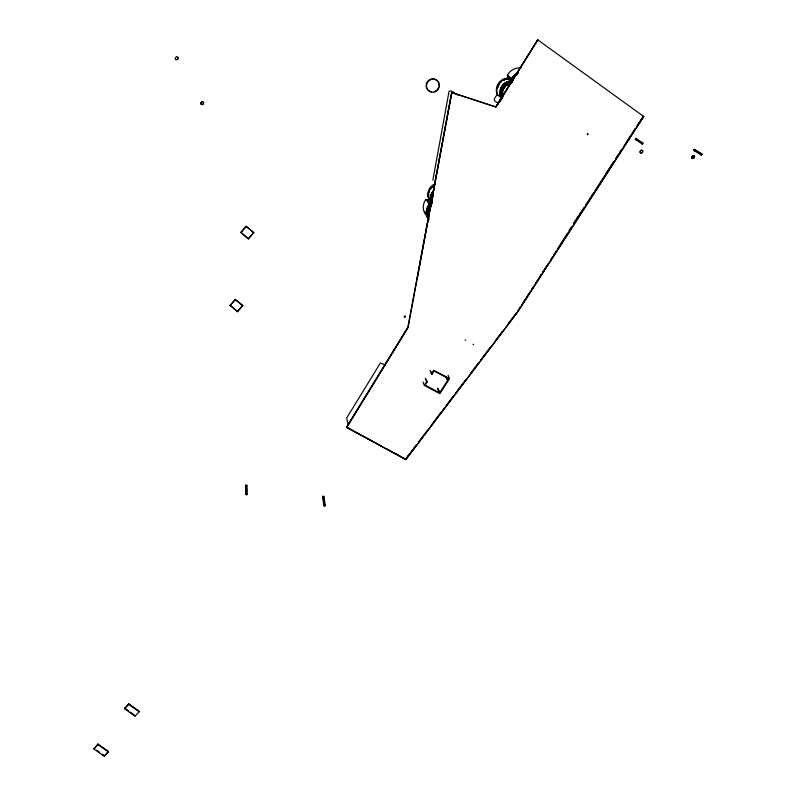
<?xml version="1.0" encoding="UTF-8"?>
<svg xmlns="http://www.w3.org/2000/svg" width="796" height="796" viewBox="0 0 796 796"><rect width="100%" height="100%" fill="white"/><g stroke="black" fill="none" stroke-linecap="round" stroke-linejoin="round"><path stroke-width="1.19" d="M427.502 208.701L431.372 206.214M508.256 83.132L512.415 81.073M508.385 83.262L508.385 83.202A10.816 10.169 -51.4 0 1 509.549 82.824M427.173 215.845L427.95 209.239M348.22 425.343L346.728 417.9L380.418 362.946L385.612 365.185M139.091 711.803L139.161 711.186L128.713 703.714L124.544 708.689L134.992 716.141L139.091 711.803L128.644 704.331L128.713 703.714M134.992 716.141L135.051 715.524M108.276 751.941L108.356 751.305L97.958 744.001L93.838 748.907L104.246 756.2L108.276 751.941L97.868 744.628L97.958 744.001M104.246 756.2L108.356 751.305M508.753 81.6A11.393 10.706 -51.5 0 1 511.768 81.182L511.768 81.301A11.263 10.587 -51.5 0 0 510.266 81.411A11.164 10.497 -51.5 0 1 511.778 81.421L511.798 81.471A11.124 10.457 -51.5 0 0 510.306 81.57M507.38 75.381L513.241 79.879L507.5 75.66L507.928 74.247A13.572 12.726 -52.5 0 1 521.042 67.959M451.7 92.485L407.88 327.136L346.489 427.104L405.821 459.64L517.519 312.241L643.735 116.514L537.688 39.8L495.709 106.843L451.7 92.485L417.243 278.272M503.122 88.625L501.589 95.739M439.183 391.612L438.158 389.105M447.223 378.896L446.198 376.498M499.818 101.41L502.007 96.087A10.627 9.99 -51.4 0 1 501.788 95.271M499.898 101.46L501.838 96.027M500.057 101.47L502.047 96.147M501.788 98.236L501.48 96.983A11.363 10.686 -51.4 0 1 511.201 81.938M431.472 198.443L433.253 194.035M431.81 198.99L432.676 196.741M433.362 194.075L431.561 198.363L431.9 200.721M431.641 198.483L432.785 196.333M431.939 198.851L432.805 196.761M404.736 317.226L405.025 315.833A1.512 1.423 -22.8 0 1 404.139 316.619L404.736 317.226L405.194 316.261A1.512 1.433 -22.8 0 1 404.308 317.057M431.74 202.91A10.925 10.418 -38.5 0 1 431.213 201.577A10.925 10.418 -38.5 0 0 431.78 203L431.85 202.871A10.806 10.298 -38.5 0 1 431.323 201.537M500.505 96.286L500.505 96.286A11.532 10.845 -51.5 0 1 500.097 91.729M501.48 90.595L501.898 98.336L501.46 90.615L504.674 85.281L508.654 83.142L511.947 82.406M501.918 91.003C503.689 87.361 506.365 83.252 510.883 82.774M502.366 97.669L501.798 90.635L504.903 85.49L508.545 83.063M501.898 90.724L505.012 85.57M504.873 85.441L501.719 90.694L502.077 97.321M502.614 97.649L502.256 91.023L505.37 85.859L509.062 83.331M502.067 90.993L505.231 85.739M502.176 91.072L505.341 85.819L509.142 83.67M502.535 97.709L501.968 90.674L505.112 85.669L511.171 82.694M501.968 90.674L505.102 85.66M505.579 86.038L502.356 91.102M408 327.435L346.559 427.462L405.761 459.451L417.87 443.442M346.598 427.641L408.059 327.584L451.849 92.644L495.978 107.092L537.688 39.8M495.888 107.012L537.907 39.919M548.494 263.287L542.534 272.501M550.394 260.113L552.434 257.028M553.678 254.899L556.384 250.77M557.628 248.65L567.558 233.049M568.871 230.969L571.508 226.8M431.611 198.144L432.855 196.184M431.601 198.234L432.925 196.184M425.283 378.229L426.566 381.543L424.368 385.443L439.86 393.672L449.441 378.816L448.068 375.254M426.358 379.682L427.213 381.891L425.203 385.075L439.651 392.846L448.596 378.787L434.128 370.966L432.099 374.17L431.452 373.812L433.671 370.289L449.491 378.548M535.34 283.784L537.3 280.709M539.26 277.625L541.22 274.55M535.409 283.824L538.026 279.724M539.33 277.665L541.29 274.59M542.603 272.54L547.18 265.366M623.636 146.554L625.029 144.384M627.059 141.26L630.452 136.046M631.805 133.967L635.188 128.753M637.218 125.629L643.735 116.514M605.985 173.697L613.776 161.697L611.079 165.827M615.716 158.702L621.646 149.598M643.596 116.425L518.096 311.057M523.639 301.793L526.892 296.799M528.186 294.799L530.136 291.804M532.086 288.809L533.38 286.809M517.907 310.768L520.604 306.619M521.947 304.55L525.32 299.366M526.673 297.286L529.37 293.137M531.39 290.033L534.086 285.883M573.409 223.636L577.906 216.711M579.836 213.756L581.12 211.776M573.478 223.676L575.508 220.552M576.831 218.502L580.254 213.258M581.538 211.278L584.314 207.01M585.567 205.079L593.796 192.443M594.97 190.622L609.736 167.896M615.786 158.603L618.472 154.464M619.815 152.404L622.502 148.275M624.512 145.171L631.228 134.842M633.238 131.748L635.258 128.644M637.268 125.549L643.317 116.256M428.586 219.656A13.094 12.487 -36.6 0 1 428.825 204.532L430.865 205.159L427.86 200.134L428.745 198.791A11.244 10.736 -39 0 1 434.994 183.916M498.236 103.211L495.142 101.241A2.139 2.02 -51.1 0 1 494.624 98.386L497.172 94.505A11.731 11.035 -51.9 0 1 507.987 78.018L508.923 76.595L507.5 75.66M497.619 94.953C496.943 94.963 499.082 95.709 501.301 98.047L498.704 101.987A2.169 2.05 -50.6 0 0 498.495 103.978M500.634 97.54L501.589 98.575M511.629 80.814L512.276 80.894M427.522 216.442L428.885 218.223L427.79 216.393A12.517 11.93 -36.5 0 1 429.86 205.746A12.706 12.119 -36.5 0 0 428.338 218.502M246.093 485.023L245.526 485.819L245.815 494.475L246.68 495.003L247.257 494.197L246.959 485.54L246.093 485.023L246.392 493.669L245.815 494.475M246.959 485.54L246.392 486.326L246.561 491.281M323.106 496.187L322.529 496.973L323.873 505.749L324.728 506.266L325.315 505.47L323.952 496.694L323.106 496.187L324.46 504.953L323.873 505.749M323.952 496.694L323.375 497.49L323.713 499.679M635.288 139.31L635.984 138.385L643.019 143.161L642.312 144.096L635.288 139.31L636.153 139.927L636.85 138.992L635.984 138.385M406.368 458.138L409.92 453.431M413.482 448.725L416.328 444.954M406.398 458.088L413.9 448.188M418.397 442.248L427.442 430.268M431.143 425.412L441.68 411.482M443.143 409.572L444.675 407.532M446.138 405.612L452.914 396.657M455.889 392.736L465.65 379.851M470.884 372.936L478.376 363.046M480.615 360.09L490.336 347.285M495.56 340.38L502.286 331.514M508.266 323.634L516.485 312.788M418.577 442.496L517.42 312.102M693.595 150.255L694.291 149.34L702.162 154.255L701.455 155.19L693.595 150.255L694.45 150.862M701.296 153.638L700.589 154.573L701.455 155.19M240.88 232.352L246.183 226.243L253.715 232.522L248.422 238.919L240.88 232.352L248.422 238.919M240.899 232.651L246.183 226.243M248.412 238.611L253.715 232.522M230.153 305.316L235.347 299.405L242.76 305.475L237.576 311.724L230.153 305.316L237.576 311.724M230.153 305.674L235.347 299.405M237.566 311.355L242.76 305.475M124.544 708.689L128.644 704.331M93.838 748.907L97.868 744.628M427.86 200.134L425.85 199.507A12.905 12.318 -37.1 0 0 427.273 216.204M502.774 88.296L508.823 83.481L502.634 88.266M505.032 85.6L508.614 83.222M427.532 208.781L431.432 206.283M427.651 208.89L431.472 206.433M202.532 104.525L202.741 104.326A1.811 1.791 63.7 0 0 203.607 102.734M508.236 83.043L513.38 80.476M175.409 58.884A1.542 1.502 67.9 0 1 175.389 58.317A1.9 1.851 68 0 1 176.354 56.934L176.503 56.874M641.616 152.922L641.198 153.011A1.075 0.985 -45.1 0 1 640.223 152.354L640.193 152.056A1.572 1.433 -45.1 0 1 640.243 151.678A1.841 1.682 -45.1 0 1 641.576 150.255A1.144 1.045 -45.1 0 1 642.939 151.101L642.879 151.379A1.841 1.682 -45.1 0 1 641.616 152.912M509.022 83.431L511.321 83.023M508.445 82.754L511.728 81.998M508.515 82.804L511.788 82.078M508.485 82.883L511.868 82.237M508.923 83.122L511.122 82.615M508.952 83.252L511.251 82.844M202.522 101.599L202.353 101.719A1.741 1.721 63.8 0 0 201.01 103.381A1.522 1.502 63.6 0 0 200.99 103.759M473.65 344.638L473.013 344.29M465.76 340.31L465.113 339.962M507.798 78.396L509.161 78.515M510.843 80.734L512.226 80.854M202.512 101.709L202.672 101.609A1.104 1.095 64 0 1 203.607 102.634A1.811 1.791 63.7 0 1 202.731 104.306M430.984 205.716L429.253 204.781A12.577 11.99 -36.6 0 0 428.775 219.029M497.301 94.883L497.769 95.092A11.791 11.094 -51.9 0 1 508.485 78.356L509.122 78.476M428.318 218.83A12.835 12.239 -36.5 0 1 429.293 205L429.392 205.07A12.845 12.239 -36.5 0 0 428.357 218.9A12.895 12.298 -36.5 0 1 429.273 205L431.193 205.935M508.803 78.426L508.017 77.978L511.221 80.078M428.427 218.721A12.686 12.089 -36.5 0 1 429.392 205.07L431.243 206.104M517.917 73.162A13.502 12.656 -52 0 0 512.335 78.635L513.231 79.232A13.015 12.189 -52 0 1 514.514 77.501M514.126 77.202A13.532 12.676 -52 0 0 512.873 79.043L512.714 78.864A13.154 12.328 -52 0 1 513.937 77.063M426.566 381.543L427.213 381.891M346.489 427.104L360.469 434.666M362.628 435.83L372.309 441.064M374.458 442.218L380.906 445.71M386.289 448.616L400.279 456.168M402.428 457.332L404.577 458.496M458.178 95.013C455.919 94.863 451.601 89.381 449.053 91.311L432.835 180.224M246.392 493.669L247.257 494.197M324.46 504.953L325.315 505.47M430.954 206.025L429.253 204.781M702.162 154.255L694.291 149.34M429.342 205.079L431.263 206.323M427.333 214.84A12.348 11.771 -36.5 0 1 429.651 205.308L431.313 206.393L429.532 205.189A12.686 12.099 -36.5 0 0 428.507 218.85M512.316 78.625L512.395 78.685A13.512 12.656 -52 0 1 517.977 73.212M96.764 750.26L99.599 752.25M102.435 754.23L104.336 755.563M643.019 143.161L642.133 142.544L641.437 143.479L642.312 144.096M124.614 708.072L128.415 710.778M130.305 712.141L134.106 714.848M428.178 217.845A12.507 11.92 -36.5 0 1 429.601 205.308L429.701 205.378A12.288 11.721 -36.5 0 0 427.631 215.825A12.348 11.771 -36.5 0 0 428.487 218.124M428.616 219.477A12.915 12.308 -36.5 0 1 429.601 205.557L430.049 205.935A12.368 11.791 -36.5 0 0 427.93 216.452M430.029 205.945L429.93 205.865A12.527 11.94 -36.5 0 0 428.507 218.422M507.987 78.018L512.325 81.282M428.875 199.139L431.74 203.836A11.413 10.885 -38.4 0 1 433.392 192.274M235.357 299.764L242.78 305.823M246.203 226.542L253.735 232.83M431.522 203.408L431.084 202.672A11.433 10.905 -38.5 0 1 434.138 189.995M429.651 205.308L429.721 205.378A12.348 11.771 -36.5 0 0 427.601 215.885M429.601 205.557L429.671 205.637A12.706 12.109 -36.5 0 0 428.268 218.383M500.813 97.918L500.644 97.709A11.92 11.204 -51.5 0 1 511.53 80.694M426.099 199.299L429.084 204.313M431.432 203.378L431.303 203.02A11.393 10.865 -38.5 0 1 432.915 191.528M429.223 199.716L429.064 199.408A11.263 10.756 -38.9 0 1 435.243 184.523M428.945 199.129L429.193 199.677M511.798 78.933L512.246 77.501A13.781 12.915 -52 0 1 517.907 72.456M446.088 376.438L447.193 379.015M445.959 376.458L447.093 379.105M445.86 376.538L446.964 379.115M431.173 371.871L432.099 374.17M437.74 388.368L439.651 392.846M437.501 388.319L438.954 391.712M430.069 370.379L431.452 373.812M423.044 381.99L424.308 385.314M405.652 459.083L405.821 459.64M324.221 502.973L324.728 506.266M431.89 201.955L431.392 198.403A11.224 10.706 -38.3 0 1 433.014 193.916M502.754 95.52L502.515 91.092L502.664 96.634M431.183 91.819A6.667 6.378 -54.9 0 1 427.8 81.122A6.667 6.378 -54.9 0 1 438.755 83.082M438.984 84.078A6.667 6.378 -54.9 0 1 438.994 86.008M438.695 87.271A6.667 6.378 -54.9 0 1 434.198 91.639M427.591 209.288A12.059 11.492 -36.6 0 1 427.82 208.552M428.407 207.109A12.059 11.492 -36.6 0 1 428.775 206.413M514.107 76.724A12.676 11.88 -52 0 1 517.231 74.028M641.407 150.145A1.841 1.682 -45.1 0 0 640.093 151.558A1.572 1.433 -45.1 0 0 640.024 151.936L640.064 152.235A1.075 0.985 -45.1 0 0 641.029 152.892L641.447 152.802A1.841 1.682 -45.1 0 0 642.601 151.638M202.274 104.604A1.224 1.204 63.5 0 1 201.915 104.624A1.045 1.025 63.5 0 1 201.06 103.968L201 103.659A1.522 1.492 63.7 0 1 200.97 103.281A1.741 1.721 63.8 0 1 202.363 101.609M201.925 104.535A1.045 1.025 63.5 0 1 201.07 103.868M202.284 104.505A1.224 1.204 63.6 0 1 201.925 104.525M175.389 58.964A1.542 1.502 67.9 0 1 175.369 58.397M176.702 59.75A1.104 1.085 67.8 0 1 175.468 59.153M178.006 57.809A1.592 1.552 68 0 1 178.025 58.208A1.9 1.851 67.9 0 1 177.15 59.64L177.17 59.561A1.9 1.851 67.9 0 0 178.045 58.128A1.592 1.552 68 0 0 178.025 57.73A1.104 1.075 68.1 0 0 177.08 56.765M431.73 198.95A11.244 10.716 -38.3 0 1 432.288 196.652M513.191 79.222A13.174 12.338 -52 0 1 514.415 77.421M513.022 79.132A13.373 12.527 -52 0 1 514.266 77.312M428.586 218.621A12.497 11.91 -36.5 0 1 427.392 215.825M427.173 214.84A12.497 11.91 -36.5 0 1 429.532 205.179M512.823 78.923A12.995 12.169 -52 0 1 514.037 77.142M516.246 74.545A13.353 12.507 -52 0 0 512.544 78.774L512.226 78.515A13.234 12.398 -52 0 1 517.718 73.142M512.445 78.695A13.343 12.507 -52 0 1 516.136 74.466M516.256 74.615A13.144 12.318 -52 0 0 512.604 78.784L512.515 78.724A13.243 12.408 -52 0 1 516.912 74.018M497.5 87.779A11.373 10.696 -51.9 0 1 497.978 86.296A11.273 10.597 -51.9 0 0 497.54 87.759A11.413 10.736 -51.9 0 1 497.918 86.267M498.644 84.883A11.373 10.696 -51.9 0 1 499.49 83.57A11.413 10.736 -51.9 0 0 498.595 84.854M501.659 81.321A11.373 10.696 -51.9 0 0 500.505 82.376A11.413 10.736 -51.9 0 1 501.619 81.272M504.365 79.819A11.273 10.607 -51.9 0 0 503.002 80.525A11.373 10.696 -51.9 0 1 504.316 79.719A11.413 10.736 -51.9 0 0 502.903 80.376M508.763 78.774A11.373 10.696 -51.9 0 0 505.768 79.192A11.273 10.597 -51.9 0 1 507.221 78.943M505.739 79.142A11.413 10.736 -51.9 0 1 508.743 78.724M502.933 80.466A11.273 10.597 -51.9 0 1 504.296 79.769M498.744 84.943A11.273 10.607 -51.9 0 1 499.58 83.64M498.843 85.003A11.154 10.487 -51.9 0 1 499.679 83.709M500.654 90.266A11.273 10.597 -51.5 0 1 501.132 88.804A11.263 10.587 -51.5 0 0 500.594 90.217M510.335 81.461A11.273 10.597 -51.5 0 1 511.838 81.361M500.196 93.301A11.393 10.706 -51.5 0 1 500.266 91.769M500.535 90.246A11.393 10.706 -51.5 0 1 501.012 88.764M507.37 82.177A11.393 10.706 -51.5 0 0 504.714 83.779A11.263 10.587 -51.5 0 1 505.977 82.943M508.823 81.65A11.393 10.706 -51.5 0 1 511.838 81.232M507.291 82.018A11.532 10.845 -51.5 0 0 500.376 90.187A11.492 10.806 -51.5 0 1 507.281 82.038A11.393 10.706 -51.5 0 0 504.644 83.719M508.763 81.491A11.532 10.845 -51.5 0 1 511.798 81.063A11.492 10.806 -51.5 0 0 508.753 81.51M500.107 91.719A11.492 10.806 -51.5 0 0 500.186 94.794A11.393 10.706 -51.5 0 1 500.196 91.709M500.475 90.187A11.393 10.706 -51.5 0 1 500.953 88.714M501.619 87.301A11.393 10.706 -51.5 0 1 502.465 85.978M500.704 90.246A11.164 10.497 -51.5 0 1 501.172 88.794M501.301 98.047A11.91 11.194 -51.4 0 1 512.296 81.321M501.828 96.306A10.816 10.169 -51.4 0 1 501.57 94.973M501.51 92.734A10.816 10.169 -51.4 0 1 501.828 90.843M502.147 89.839A10.816 10.169 -51.4 0 1 502.624 88.704M503.142 87.779A10.816 10.169 -51.4 0 1 503.948 86.615M501.689 92.744A10.627 9.99 -51.4 0 1 501.918 91.222M502.366 89.729A10.627 9.99 -51.4 0 1 502.704 88.933M503.022 88.316A10.627 9.99 -51.4 0 1 503.47 87.57M503.977 86.864A10.627 9.99 -51.4 0 1 504.535 86.197M507.072 84.107A10.627 9.99 -51.4 0 1 507.679 83.769M509.261 83.102A10.627 9.99 -51.4 0 1 510.077 82.864M429.492 199.458A10.945 10.447 -38.9 0 1 428.964 198.134A10.905 10.418 -38.9 0 0 429.541 199.468M428.636 196.721A10.945 10.447 -38.9 0 1 428.566 193.806A10.905 10.418 -38.9 0 0 428.546 195.289M428.945 192.343A10.806 10.318 -38.9 0 1 429.402 190.95A10.945 10.447 -38.9 0 0 428.835 192.353A10.905 10.418 -38.9 0 1 429.352 190.98M430.009 189.637A10.905 10.418 -38.9 0 1 434.208 185.448A10.806 10.318 -38.9 0 0 430.875 188.393M429.512 199.418A10.905 10.408 -38.9 0 1 428.984 198.095M428.656 196.692A10.905 10.408 -38.9 0 1 428.586 193.786M428.855 192.334A10.905 10.408 -38.9 0 1 429.323 190.931M428.984 192.423A10.816 10.318 -38.9 0 1 429.452 191.03A10.686 10.209 -38.9 0 0 429.054 192.363M433.094 186.463A10.696 10.209 -38.9 0 1 434.327 185.647M431.631 203.01A11.054 10.547 -38.5 0 1 430.974 195.836M431.452 194.413A11.054 10.547 -38.5 0 1 432.954 191.796A11.025 10.517 -38.5 0 0 431.502 194.443A11.025 10.517 -38.5 0 1 432.964 191.786M431.153 201.677A11.025 10.517 -38.5 0 0 431.681 203.02A11.025 10.517 -38.5 0 1 431.124 201.627M431.024 195.866A11.025 10.517 -38.5 0 0 430.815 200.264A11.025 10.517 -38.5 0 1 430.994 195.816M430.925 200.254A10.925 10.418 -38.5 0 1 430.855 197.348M431.601 194.493A10.925 10.418 -38.5 0 1 433.084 191.906A10.806 10.298 -38.5 0 0 431.661 194.453M431.9 202.95A10.806 10.308 -38.5 0 1 431.372 201.617M431.044 200.234A10.806 10.308 -38.5 0 1 430.974 197.358M431.949 202.841A10.706 10.209 -38.5 0 1 431.422 201.527M430.964 198.731A10.706 10.209 -38.5 0 1 431.034 197.299M430.994 200.154A10.806 10.298 -38.5 0 1 430.935 197.279M430.875 200.174A10.925 10.418 -38.5 0 1 431.084 195.826M431.551 194.413A10.925 10.418 -38.5 0 1 433.034 191.826M432.178 196.92A10.368 9.89 -38.4 0 1 432.467 195.965M432.925 194.881A10.368 9.89 -38.4 0 1 433.412 193.995M426.974 214.492A12.398 11.821 -36.6 0 1 426.805 213.338M426.795 210.98A12.398 11.821 -36.6 0 1 426.974 209.806M426.437 214.582A12.258 11.691 -37 0 1 425.83 213.607M427.313 215.955A12.428 11.86 -37 0 1 425.91 214.104M425.363 213.079A12.428 11.86 -37 0 1 424.925 211.995M426.238 214.671A12.447 11.88 -36.9 0 1 425.243 212.562M428.895 219.159A12.577 11.99 -36.6 0 1 428.228 218.184M427.233 216.054A12.577 11.99 -36.6 0 1 426.676 213.756M426.736 210.174A12.577 11.99 -36.6 0 1 426.984 208.99M427.671 207.089A12.577 11.99 -36.6 0 1 428.029 206.353M432.427 196.642A10.189 9.721 -38.4 0 1 432.686 195.866M501.739 97.221A11.383 10.696 -51.4 0 1 509.54 82.585M510.415 82.346A11.383 10.696 -51.4 0 1 511.49 82.157M431.88 202.293A10.905 10.398 -38.4 0 1 433.084 194.224M431.92 202.781A10.895 10.388 -38.4 0 1 432.885 193.896M694.361 156.474L694.361 156.683A1.851 1.672 -44.7 0 1 693.485 158.046A1.662 1.502 -44.7 0 1 692.918 158.324L692.759 158.354A1.095 0.985 -44.7 0 1 691.674 157.668L691.664 157.359A1.761 1.582 -44.7 0 1 693.167 155.618A1.224 1.104 -44.7 0 1 693.624 155.588A1.085 0.975 -44.7 0 1 694.361 156.474M694.56 156.593L694.55 156.802A1.851 1.672 -44.7 0 1 693.674 158.175A1.662 1.502 -44.7 0 1 693.107 158.454L692.948 158.484A1.095 0.985 -44.6 0 1 691.863 157.787L691.853 157.479A1.761 1.582 -44.6 0 1 693.366 155.737A1.224 1.104 -44.7 0 1 693.813 155.708A1.085 0.975 -44.7 0 1 694.55 156.593M587.289 134.156C587.995 135.927 588.682 132.653 587.289 134.156M504.744 85.331L501.46 90.615L504.764 85.361M501.341 99.201L499.082 102.694L501.311 99.221M435.293 91.729A6.676 6.388 -54.9 0 0 436.954 80.386A6.676 6.388 -54.9 0 0 426.507 85.013A6.676 6.388 -54.9 0 0 435.293 91.729M434.178 185.388A10.945 10.447 -38.9 0 0 429.959 189.597A10.905 10.408 -38.9 0 1 434.178 185.398M434.268 185.548A10.816 10.318 -38.9 0 0 430.925 188.463A10.686 10.209 -38.9 0 1 434.278 185.567"/></g></svg>
